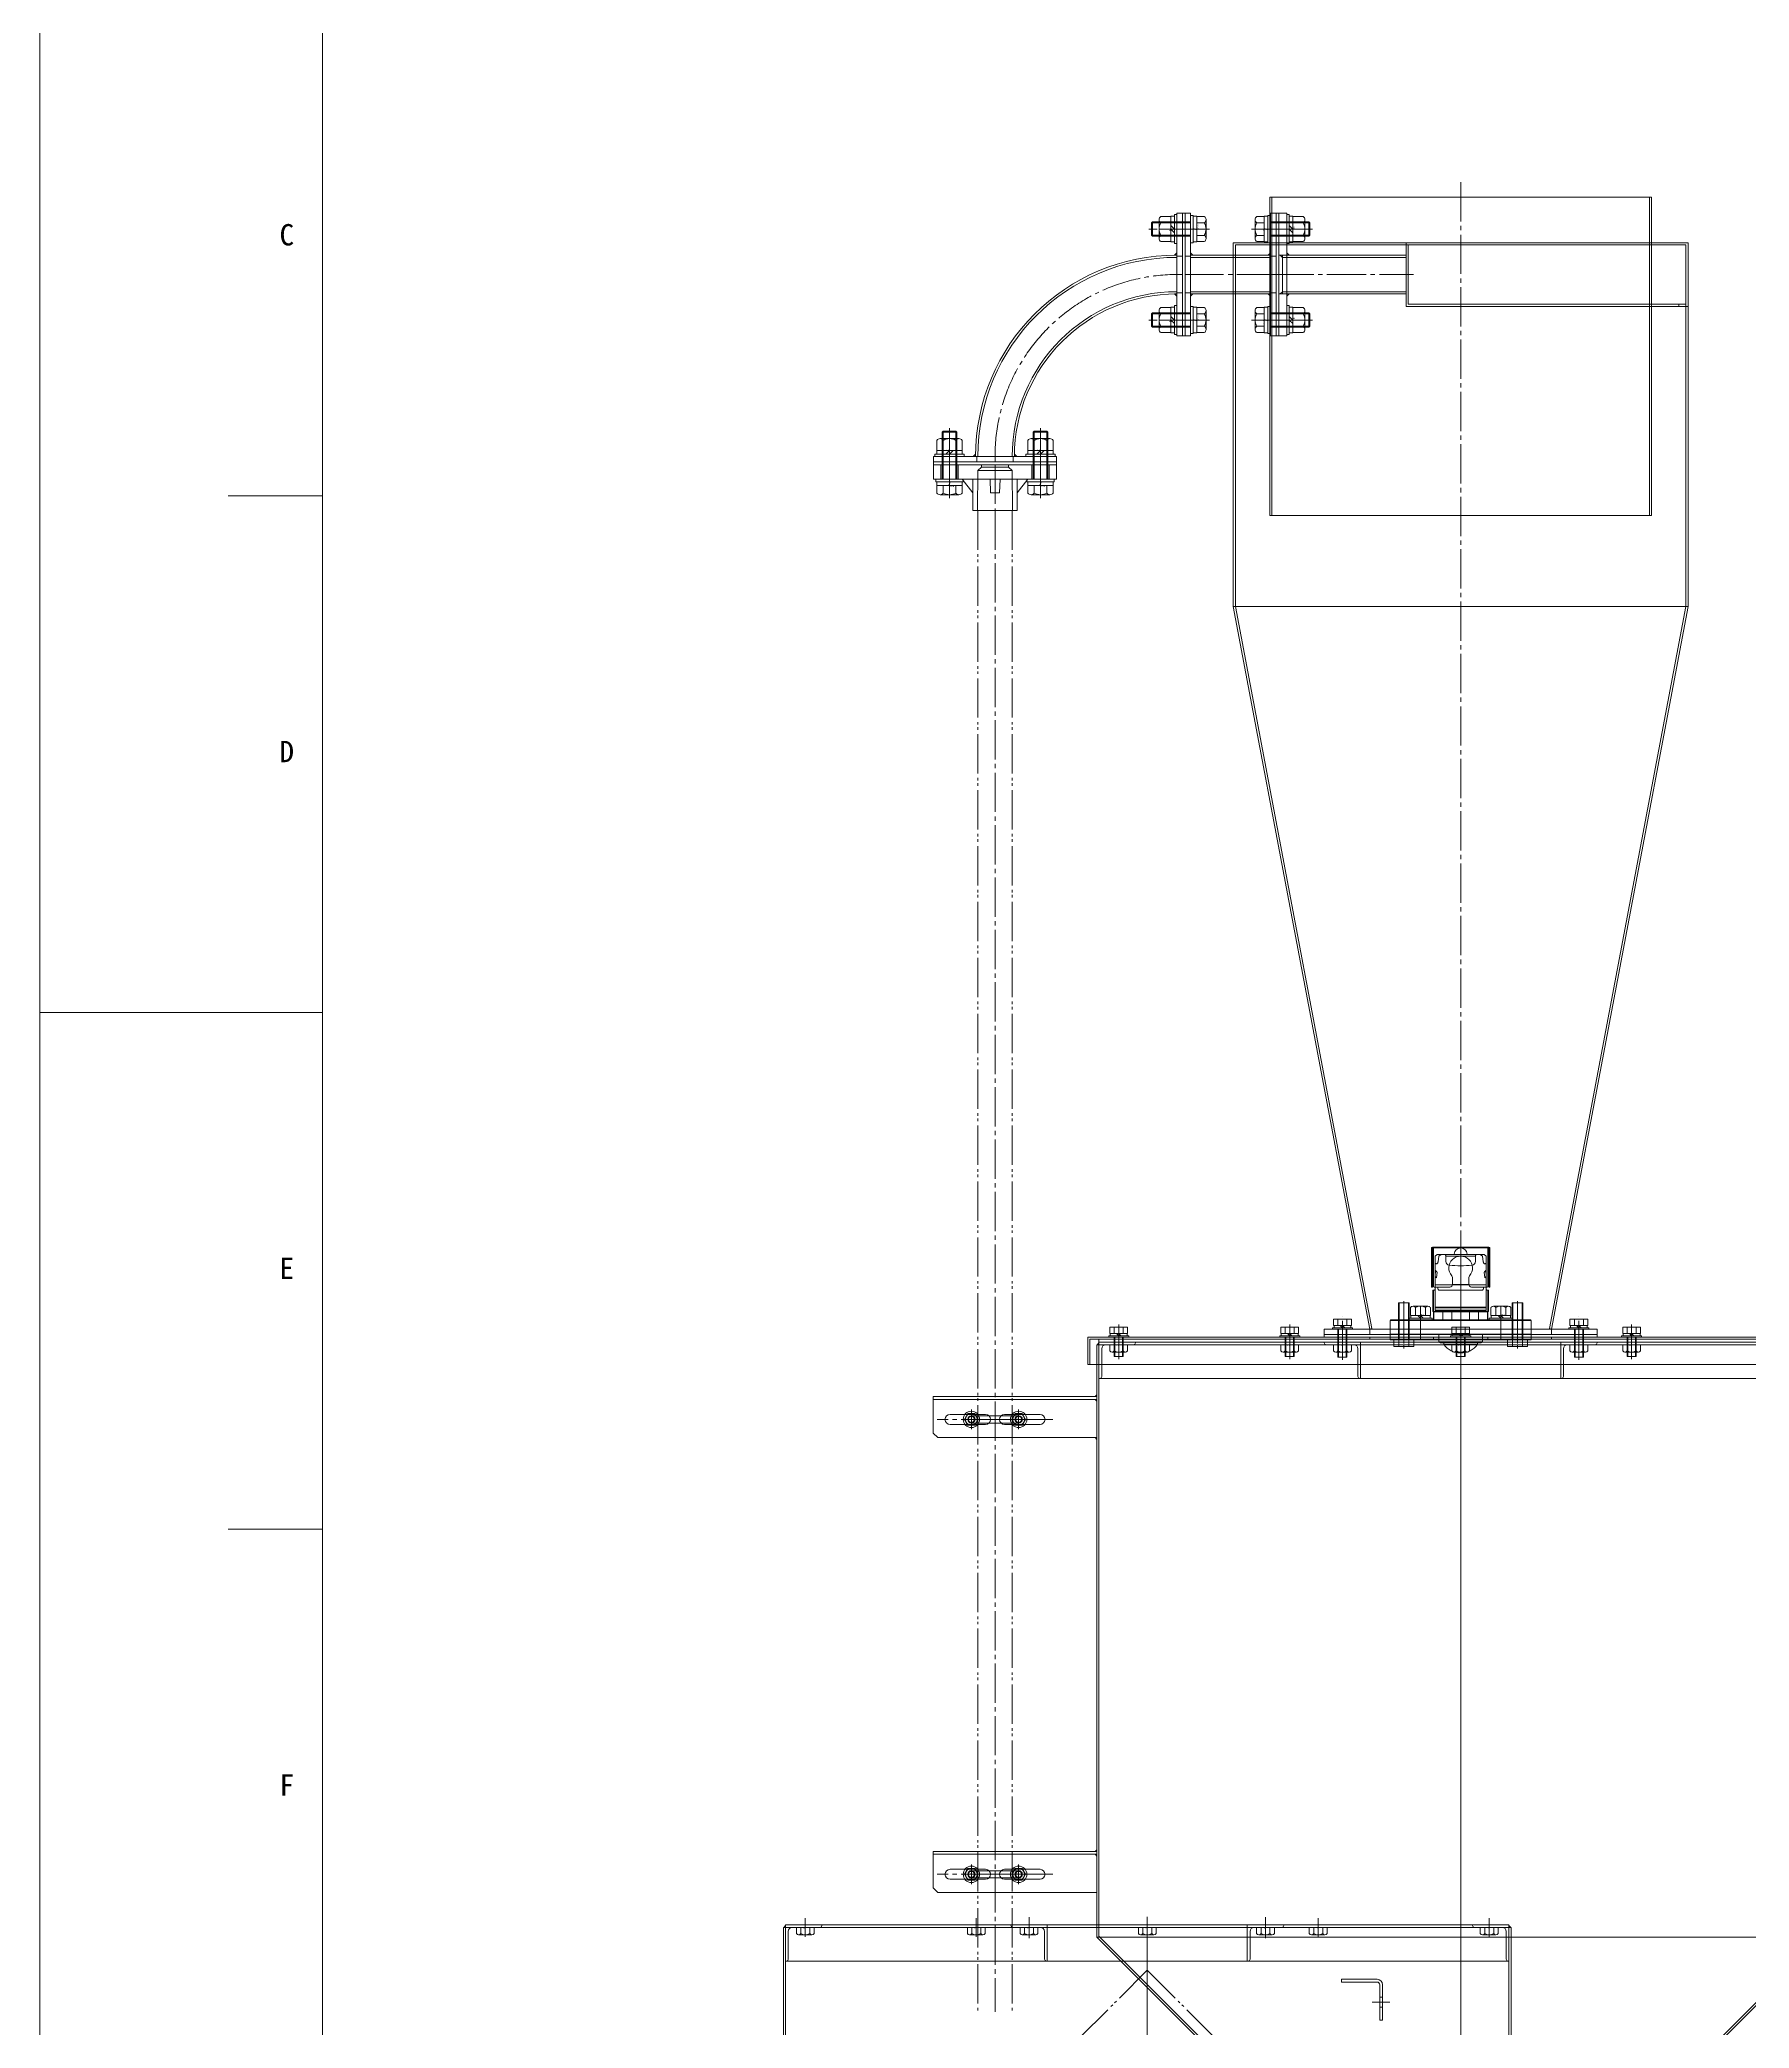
# Model space of a CAD drawing. Units: millimetres at full size. Extents: x -24503 to 24503, y -7436 to 7436.
# Drawn here: x -14198 to -12319, y 1651 to 3836 of the extents above; entities that cross this region are included whole.
import ezdxf
from ezdxf.enums import TextEntityAlignment as Align

# ---------------------------------------------------------------- set-up
doc = ezdxf.new("R2010")
doc.units = ezdxf.units.MM
doc.header["$LTSCALE"] = 4.8
doc.linetypes.add('CHAIN2', pattern=[12, 9, -1, 1, -1])
doc.linetypes.add('DOUBLE_CHAIN2', pattern=[12.8, 9, -1, 0.6, -0.6, 0.6, -1])
for name, color, linetype, lineweight in [('0-0_90_FRAME', 2, 'Continuous', 9), ('0-1_91_BLANK', 6, 'Continuous', 9), ('0-2_08_DIM', 3, 'Continuous', 9), ('0-3_06_PHANTOM', 7, 'DOUBLE_CHAIN2', 9), ('0-4_0', 2, 'Continuous', 9), ('0-5_01_NORMAL', 134, 'Continuous', 9), ('0-6_05_CENTER', 2, 'CHAIN2', 9), ('0-7_04_HIDDEN', 7, 'Continuous', 9), ('0-8_10_DRAFT', 1, 'Continuous', 9)]:
    doc.layers.add(name, color=color, linetype=linetype, lineweight=lineweight)
doc.styles.add('ＭＳ ゴシック', font='')
doc.styles.get('ＭＳ ゴシック').set_extended_font_data('MS Gothic')

# ---------------------------------------------------------------- blocks, each defined once
blk = doc.blocks.new('A$C501F2277_1_1')
at = {"layer": '0-4_0', "color": 134}
for p, q in [((250, 1200), (-250, 1200)), ((-250, 800), (-100, 6)), ((250, 800), (100, 6))]:
    blk.add_line(p, q, dxfattribs=at)
for points in [[(-210, 1200), (-210, 1250), (210, 1250), (210, 1200)], [(-250, 1200), (-250, 800), (250, 800), (250, 1200)]]:
    blk.add_lwpolyline(points, dxfattribs=at)
at = {"layer": '0-4_0', "color": 3}
for points in [[(-196, 1186.35), (-198.5, 1186.35), (-196, 1183.85)], [(-191, 1186.35), (-188.5, 1186.35), (-191, 1188.85)], [(-196, 1143.65), (-198.5, 1143.65), (-196, 1146.15)], [(-191, 1143.65), (-188.5, 1143.65), (-191, 1141.15)]]:
    blk.add_lwpolyline(points, close=True, dxfattribs=at)
at = {"layer": '0-4_0', "color": 134}
blk.add_lwpolyline([(150, 0), (-150, 0), (-150, 6), (150, 6)], close=True, dxfattribs=at)
at = {"layer": '0-6_05_CENTER'}
for p, q in [((0, 1266.384), (0, -10.394)), ((-181.051, 1215), (-209.581, 1215)), ((-204.625, 1165), (-51.91, 1165)), ((-181.051, 1115), (-209.581, 1115)), ((-130, -7.779), (-130, 13.567)), ((130, -7.779), (130, 13.567))]:
    blk.add_line(p, q, dxfattribs=at)
at = {"layer": '0-7_04_HIDDEN'}
for p, q in [((-207.7, 1250), (-207.7, 900)), ((207.7, 1250), (207.7, 900)), ((247.7, 1197.7), (-247.7, 1197.7)), ((-247.7, 800.215), (-247.7, 1197.7)), ((-191, 1186.35), (-200, 1186.35)), ((-196, 1186.35), (-196, 1143.65)), ((-196, 1183.85), (-60, 1183.85)), ((-191, 1186.35), (-60, 1186.35)), ((-60, 1200), (-60, 1130)), ((-57.7, 1197.7), (-57.7, 1132.3)), ((210, 1200), (210, 900)), ((247.7, 800.215), (247.7, 1197.7)), ((-191, 1143.65), (-200, 1143.65)), ((-196, 1146.15), (-60, 1146.15)), ((-191, 1143.65), (-60, 1143.65)), ((250, 1130), (-60, 1130)), ((247.7, 1132.3), (-57.7, 1132.3)), ((240, 1130), (240, 1132.3)), ((-247.7, 800.215), (-97.74, 6.427)), ((247.7, 800.215), (97.74, 6.427)), ((-100, 6), (-97.74, 6.427)), ((-100, 0), (-100, 6)), ((100, 6), (97.74, 6.427)), ((100, 0), (100, 6))]:
    blk.add_line(p, q, dxfattribs=at)
blk.add_lwpolyline([(-191, 1232.5), (-200, 1232.5), (-200, 1097.5), (-191, 1097.5)], close=True, dxfattribs=at)
blk.add_lwpolyline([(210, 900), (-210, 900), (-210, 1200)], dxfattribs=at)
blk = doc.blocks.new('A$C1A3C2C0C_1_1_2_1')
at = {"layer": '0-4_0', "color": 134}
for p, q in [((-11, 1.5), (11, 1.5)), ((-11, 1.5), (-11, 0)), ((-11, 0), (11, 0)), ((-9.815, 11), (9.815, 11)), ((-9.815, 4), (-9.815, 11)), ((9.815, 4), (-9.815, 4)), ((-9.25, 4), (-9.25, 1.5)), ((-5, -31), (-5, 0)), ((-4.908, 4), (-4.908, 11)), ((-4.188, -31), (-4.188, 0)), ((0, 1.5), (-2.5, 4)), ((0, 4), (2.5, 1.5)), ((4.188, -31), (4.188, 0)), ((4.907, 4), (4.907, 11)), ((5, -31), (5, 0)), ((9.25, 1.5), (9.25, 4)), ((9.815, 4), (9.815, 11)), ((11, 0), (11, 1.5)), ((-5, -31), (5, -31))]:
    blk.add_line(p, q, dxfattribs=at)
at = {"layer": '0-4_0', "color": 134, "linetype": 'CHAIN2'}
blk.add_line((0, -34), (0, 14), dxfattribs=at)
at = {"layer": '0-8_10_DRAFT', "style": 'ＭＳ ゴシック', "width": 1.8}
blk.add_text('BT-M10x35L,SW,PW', height=0.2199, dxfattribs=at).set_placement((5.1, 10.658), align=Align.BOTTOM_LEFT)
blk = doc.blocks.new('A$C5FAF1F26_1_1')
at = {"layer": '0-4_0', "color": 3}
blk.add_lwpolyline([(-150, 3), (150, 3), (150, 0), (-150, 0)], close=True, dxfattribs=at)
at = {"layer": '0-4_0'}
for name, p in [('A$C501F2277_1_1', (0, 3)), ('A$C1A3C2C0C_1_1_2_1', (-130, 9)), ('A$C1A3C2C0C_1_1_2_1', (130, 9))]:
    blk.add_blockref(name, p, dxfattribs=at)
blk = doc.blocks.new('A$C68031159_1_1')
at = {"layer": '0-4_0'}
for p, q in [((-32, 69.899), (-32, 26.899)), ((-31, 70.899), (31, 70.899)), ((-30, 69.899), (-31, 69.899)), ((-31, 26.899), (-31, 69.899)), ((-30, 70.899), (-30, 27.899)), ((30, 27.899), (30, 70.899)), ((30, 69.899), (31, 69.899)), ((31, 26.899), (31, 69.899)), ((32, 69.899), (32, 26.899)), ((-31, 26.899), (-32, 26.899)), ((-30.75, 23.7), (-30.75, 0)), ((-29.75, 23.7), (-30.75, 23.7)), ((-29.75, 23.7), (-28.655, 23.7)), ((-12, 26.899), (-29, 26.899)), ((-27.869, 25.7), (-27.869, 26.899)), ((-25.189, 26.899), (-25.189, 25.7)), ((23.988, 23.7), (-23.988, 23.7)), ((-9, 37.316), (-9, 29.899)), ((9, 29.9), (-9, 29.9)), ((9, 29.899), (9, 37.316)), ((29, 26.899), (12, 26.899)), ((25.189, 26.899), (25.189, 25.7)), ((27.869, 25.7), (27.869, 26.899)), ((28.655, 23.7), (29.75, 23.7)), ((29.75, 23.7), (30.75, 23.7)), ((30.75, 0), (30.75, 23.7)), ((31.25, 26.899), (31, 26.899)), ((32, 26.899), (31.25, 26.899)), ((-30.75, 0), (30.75, 0))]:
    blk.add_line(p, q, dxfattribs=at)
for centre, radius, start, end in [((-31, 69.899), 1, 90, 180), ((31, 69.899), 1, 0, 90), ((0, 47.899), 13, 318.59038, 221.40962), ((-29, 27.899), 1, 180, 270), ((-28.775, 24.291), 0.603, 281.50167, 338.44243), ((-31.203, 25.555), 3.337, 333.56013, 2.49311), ((-22.56, 25.595), 2.631, 177.72115, 213.72966), ((-23.945, 24.657), 0.959, 213.06511, 267.39724), ((-12, 29.899), 3, 270, 0), ((-12, 37.316), 3, 0, 41.40962), ((12, 37.316), 3, 138.59038, 180), ((12, 29.899), 3, 180, 270), ((23.945, 24.657), 0.959, 272.60276, 326.93489), ((22.56, 25.595), 2.631, 326.27034, 2.27885), ((31.203, 25.555), 3.337, 177.50689, 206.43987), ((28.775, 24.291), 0.603, 201.55757, 258.49833), ((29, 27.899), 1, 270, 0)]:
    blk.add_arc(centre, radius, start, end, dxfattribs=at)
at = {"layer": '0-7_04_HIDDEN', "color": 2}
for p, q in [((-30, 69.899), (30, 69.899)), ((-29.75, 0), (-29.75, 23.7)), ((29.75, 0), (29.75, 23.7))]:
    blk.add_line(p, q, dxfattribs=at)
blk = doc.blocks.new('A$C6802FC92_1_1')
at = {"layer": '0-4_0'}
for p, q in [((-7.584, 88), (-26, 88)), ((-21.537, 87.941), (-24.058, 86.076)), ((-16.515, 86.935), (-16.515, 87.8)), ((-16.3, 88), (-16.3, 80.28)), ((7.584, 88), (-7.584, 88)), ((7.584, 88), (26, 88)), ((16.3, 88), (16.3, 80.28)), ((16.515, 86.935), (16.515, 87.8)), ((21.537, 87.941), (24.058, 86.076)), ((28, 86), (26, 88)), ((-28, 78), (-27.209, 78)), ((-28, 77.55), (-28, 54.75)), ((-27.833, 69.892), (-27.94, 64.251)), ((-25.976, 68.224), (-26.456, 62.827)), ((-24.134, 85.945), (-24.919, 80.027)), ((-16.515, 87), (-16.3, 87)), ((16.3, 86), (-16.3, 86)), ((16.515, 87), (16.3, 87)), ((24.134, 85.945), (24.919, 80.027)), ((25.976, 68.224), (26.456, 62.827)), ((28, 78), (27.209, 78)), ((27.833, 69.892), (27.94, 64.251)), ((28, 78), (28, 86)), ((28, 54.75), (28, 77.55)), ((-27.958, 54.552), (-28, 49.75)), ((-28, 49.75), (-28, 30)), ((28, 49.75), (27.958, 54.552)), ((28, 30), (28, 49.75)), ((-30, 24), (-30, 17)), ((-29.458, 17), (-29.458, 24)), ((-27.8, 29.597), (-28, 29.397)), ((-28, 26.7), (-28, 29.397)), ((28, 29.397), (-28, 29.397)), ((-28, 26.7), (28, 26.7)), ((-27.8, 26.5), (-28, 26.7)), ((-27.8, 29.597), (-26.31, 29.597)), ((-26.7, 26.5), (-27.8, 26.5)), ((-26.7, 26.5), (26.7, 26.5)), ((-26.5, 26.3), (-26.5, 25.2)), ((-26.31, 29.597), (26.31, 29.597)), ((-26.11, 30), (-26.11, 29.797)), ((-19.646, 17), (-19.646, 24)), ((-9.812, 17), (-9.812, 24)), ((9.812, 17), (9.812, 24)), ((19.646, 17), (19.646, 24)), ((26.11, 30), (26.11, 29.797)), ((26.11, 30), (28, 30)), ((27.8, 29.597), (26.31, 29.597)), ((26.5, 26.3), (26.5, 25.2)), ((27.8, 26.5), (26.7, 26.5)), ((27.8, 29.597), (28, 29.397)), ((27.8, 26.5), (28, 26.7)), ((28, 26.7), (28, 29.397)), ((29.458, 17), (29.458, 24)), ((30, 17), (30, 24)), ((-77, 16), (-77.5, 15.5)), ((-77.5, 15.5), (77.5, 15.5)), ((-77.5, 0.5), (-77.5, 15.5)), ((-77.5, 0.5), (77.5, 0.5)), ((-77, 0), (-77.5, 0.5)), ((-77, 0), (77, 0)), ((77, 16), (77.5, 15.5)), ((77, 0), (77.5, 0.5)), ((77.5, 0.5), (77.5, 15.5))]:
    blk.add_line(p, q, dxfattribs=at)
for points in [[(-26, 88), (-28, 86), (-28, 78)], [(-27.8, 77.75), (-26.905, 77.75), (-26.087, 77.75)], [(27.8, 77.75), (26.905, 77.75), (26.087, 77.75)], [(-28, 54.75), (-27.758, 54.75), (27.758, 54.75), (28, 54.75)], [(29, 25), (26.7, 25), (-26.7, 25), (-29, 25)], [(-28, 30), (-26.11, 30), (26.11, 30)], [(-77, 16), (-29, 16), (29, 16), (77, 16)]]:
    blk.add_lwpolyline(points, dxfattribs=at)
for centre, radius, start, end in [((-21.417, 87.847), 0.152, 91.2448, 141.993), ((-16.715, 87.8), 0.2, 359.99891, 89.99891), ((-7.584, 88.5), 0.5, 270, 356.22782), ((0, 88), 7.1, 3.77218, 176.22782), ((7.584, 88.5), 0.5, 183.77218, 270), ((16.715, 87.8), 0.2, 90.00109, 180.00109), ((21.417, 87.847), 0.152, 38.007, 88.7552), ((-27.8, 77.55), 0.2, 90, 180), ((-26.334, 69.916), 1.499, 166.56453, 180.91649), ((-27.774, 70.26), 0.0183, 40.77155, 167.66608), ((-23.824, 73.105), 4.85, 215.74109, 241.68483), ((-27.214, 77.713), 0.287, 47.10726, 88.86331), ((-27.485, 77.49), 0.636, 24.12154, 42.92017), ((-26.3, 68.611), 0.284, 17.65065, 51.93408), ((-26.203, 78.388), 0.649, 280.24196, 323.20001), ((-27.03, 68.347), 1.061, 353.3768, 19.3226), ((-27.84, 79.772), 2.791, 320.57751, 337.75993), ((-30.158, 80.676), 5.279, 338.21067, 352.94618), ((-23.936, 85.917), 0.2, 127.50014, 171.92897), ((-16.315, 86.935), 0.2, 180, 274.31052), ((-12.191, 80.316), 4.109, 180.5155, 264.20458), ((-0.012, 200.352), 124.763, 264.20625, 275.80452), ((12.191, 80.316), 4.109, 275.79542, 359.4845), ((16.315, 86.935), 0.2, 265.68948, 360), ((23.936, 85.917), 0.2, 8.07103, 52.49986), ((30.158, 80.676), 5.279, 187.05382, 201.78933), ((27.84, 79.772), 2.791, 202.24007, 219.42249), ((26.203, 78.388), 0.649, 216.79999, 259.75804), ((27.029, 68.347), 1.061, 160.6774, 186.6232), ((26.3, 68.611), 0.284, 128.06592, 162.34935), ((23.824, 73.105), 4.85, 298.31517, 324.25891), ((27.485, 77.49), 0.636, 137.07983, 155.87846), ((27.214, 77.713), 0.287, 91.13669, 132.89274), ((27.774, 70.26), 0.0183, 12.33392, 139.22845), ((26.334, 69.916), 1.499, 359.08351, 13.43547), ((27.8, 77.55), 0.2, 0, 90), ((-27.758, 54.55), 0.2, 90, 179.5), ((-24.409, 64.125), 3.533, 177.95282, 187.54875), ((-25.459, 64.922), 2.758, 207.2177, 244.3346), ((-26.624, 62.487), 0.0581, 239.79556, 312.19737), ((-26.794, 62.661), 0.301, 313.85809, 346.18254), ((-27.504, 62.9), 1.05, 342.75547, 356.03157), ((27.504, 62.9), 1.05, 183.96843, 197.24453), ((26.794, 62.661), 0.301, 193.81746, 226.14191), ((26.624, 62.487), 0.0581, 227.80263, 300.20444), ((25.459, 64.922), 2.758, 295.6654, 332.7823), ((27.758, 54.55), 0.2, 0.5, 90), ((24.409, 64.125), 3.533, 352.45125, 2.04718), ((-29, 24), 1, 90, 180), ((-28.482, 24.024), 0.977, 91.4898, 181.39733), ((-26.7, 26.3), 0.2, 0, 90), ((-26.7, 25.2), 0.2, 270, 0), ((-26.31, 29.797), 0.2, 270, 0), ((-18.729, 24.089), 0.921, 98.46972, 185.53549), ((-6.086, 24.085), 3.727, 168.62647, 181.31156), ((-9.454, 24.782), 0.289, 130.80311, 172.28959), ((9.454, 24.782), 0.289, 7.71041, 49.19689), ((6.086, 24.085), 3.727, 358.68844, 11.37353), ((18.729, 24.089), 0.921, 354.46451, 81.53028), ((26.31, 29.797), 0.2, 180, 270), ((26.7, 26.3), 0.2, 90, 180), ((26.7, 25.2), 0.2, 180, 270), ((28.482, 24.024), 0.977, 358.60267, 88.5102), ((29, 24), 1, 0, 90), ((-29, 17), 1, 180, 270), ((-28.482, 16.976), 0.977, 178.60267, 268.5102), ((-18.729, 16.911), 0.921, 174.46451, 261.53028), ((-6.086, 16.915), 3.727, 178.68844, 191.37353), ((-9.454, 16.218), 0.289, 187.71041, 229.19689), ((9.454, 16.218), 0.289, 310.80311, 352.28959), ((6.086, 16.915), 3.727, 348.62647, 1.31156), ((18.729, 16.911), 0.921, 278.46972, 5.53549), ((28.482, 16.976), 0.977, 271.4898, 1.39733), ((29, 17), 1, 270, 0)]:
    blk.add_arc(centre, radius, start, end, dxfattribs=at)
at = {"layer": '0-6_05_CENTER'}
for p, q in [((0, -27.927), (0, 101.319)), ((-44.195, -4.753), (-44.195, 20.673)), ((44.195, -4.753), (44.195, 20.673))]:
    blk.add_line(p, q, dxfattribs=at)
at = {"layer": '0-7_04_HIDDEN', "color": 2}
for p, q in [((-23.902, 0), (-23.902, -8)), ((23.901, 0), (23.901, -8)), ((-18.55, -9), (-22.169, -9)), ((-18.55, -9), (-18.55, -11)), ((18.55, -9), (-18.55, -9)), ((18.55, -11), (-18.55, -11)), ((18.55, -11), (18.55, -9)), ((22.169, -9), (18.55, -9)), ((22.169, -9), (23.901, -8))]:
    blk.add_line(p, q, dxfattribs=at)
blk.add_lwpolyline([(-22.169, -9), (-23.902, -8), (23.901, -8)], dxfattribs=at)
blk.add_arc((0, 2.61), 23.007, 216.26695, 323.73305, dxfattribs=at)
blk = doc.blocks.new('M12Nza_1_1_1_1')
at = {"layer": '0-4_0', "color": 134}
for p, q in [((-10.95, 5), (-10.95, 13.533)), ((10.95, 5), (-10.95, 5)), ((-10.75, 2), (-10.75, 5)), ((-8.213, 15), (8.212, 15)), ((-5.475, 5), (-5.475, 13.533)), ((0, 2), (-3, 5)), ((0, 5), (3, 2)), ((5.475, 5), (5.475, 13.533)), ((10.75, 5), (10.75, 2)), ((10.95, 13.533), (10.95, 5))]:
    blk.add_line(p, q, dxfattribs=at)
at = {"layer": '0-4_0', "color": 134, "linetype": 'CHAIN2'}
blk.add_line((0, 0), (0, 15), dxfattribs=at)
at = {"layer": '0-4_0', "color": 134}
blk.add_lwpolyline([(-13, 2), (13, 2), (13, 0), (-13, 0)], close=True, dxfattribs=at)
for centre, radius, start, end in [((-8.213, 11.712), 3.288, 33.626, 146.374), ((0, 4.05), 10.95, 60, 120), ((8.212, 11.712), 3.288, 33.626, 146.374)]:
    blk.add_arc(centre, radius, start, end, dxfattribs=at)
at = {"layer": '0-8_10_DRAFT', "style": 'ＭＳ ゴシック', "width": 1.8}
blk.add_text('M12', height=1.1, dxfattribs=at).set_placement((0.31, 5.093), align=Align.BOTTOM_LEFT)
blk = doc.blocks.new('A$C680311B8_1_1')
at = {"layer": '0-5_01_NORMAL', "color": 3}
blk.add_lwpolyline([(-77.5, 0), (77.5, 0), (77.5, -3), (-77.5, -3)], close=True, dxfattribs=at)
at = {"layer": '0-5_01_NORMAL'}
for name, p in [('A$C6802FC92_1_1', (0, 0)), ('A$C68031159_1_1', (0, 25.198)), ('M12Nza_1_1_1_1', (-44.195, 16)), ('M12Nza_1_1_1_1', (44.195, 16))]:
    blk.add_blockref(name, p, dxfattribs=at)
blk = doc.blocks.new('A$C32E92F6D_1_1')
at = {"layer": '0-7_04_HIDDEN'}
for p, q in [((-10.97, 8), (10.97, 8)), ((-10.97, 0), (-10.97, 8)), ((-10.97, 0), (10.97, 0)), ((-6, -40), (-6, 0)), ((-5.485, 0), (-5.485, 8)), ((-5.053, -40), (-5.053, 0)), ((5.053, -40), (5.053, 0)), ((5.485, 0), (5.485, 8)), ((6, -40), (6, 0)), ((10.97, 0), (10.97, 8)), ((-6, -40), (6, -40))]:
    blk.add_line(p, q, dxfattribs=at)
at = {"layer": '0-7_04_HIDDEN', "linetype": 'CHAIN2'}
blk.add_line((0, -42.067), (0, 10.081), dxfattribs=at)
at = {"layer": '0-8_10_DRAFT', "style": 'ＭＳ ゴシック', "width": 1.85}
blk.add_text('BT-M12x40L', height=0.2199, dxfattribs=at).set_placement((6.26, 7.658), align=Align.BOTTOM_LEFT)
blk = doc.blocks.new('A$C6803273A_1_1')
at = {"layer": '0-4_0', "color": 134}
blk.add_lwpolyline([(-410, 2.3), (410, 2.3), (410, -27.7), (-410, -27.7)], close=True, dxfattribs=at)
at = {"layer": '0-6_05_CENTER'}
for p, q in [((-376, 6.862), (-376, -4.542)), ((-188, 6.862), (-188, -4.542)), ((-130, 6.862), (-130, -4.542)), ((-62.5, 6.862), (-62.5, -4.542)), ((0, 6.862), (0, -4.542)), ((62.5, 6.862), (62.5, -4.542)), ((130, 6.862), (130, -4.542)), ((188, 6.862), (188, -4.542)), ((376, 6.862), (376, -4.542))]:
    blk.add_line(p, q, dxfattribs=at)
at = {"layer": '0-7_04_HIDDEN'}
for p, q in [((-407.7, -27.7), (-407.7, 0)), ((-100, 0), (-100, 2.3)), ((-30, 0), (-30, 2.3)), ((30, 0), (30, 2.3)), ((100, 0), (100, 2.3))]:
    blk.add_line(p, q, dxfattribs=at)
blk.add_lwpolyline([(-407.7, 0), (407.7, 0), (407.7, -27.7)], dxfattribs=at)
at = {"layer": '0-8_10_DRAFT'}
blk.add_line((0, 0), (0, 2.3), dxfattribs=at)
at = {"layer": '0-7_04_HIDDEN', "rotation": 180}
for p in [(-62.5, 0), (62.5, 0)]:
    blk.add_blockref('A$C32E92F6D_1_1', p, dxfattribs=at)
blk = doc.blocks.new('A$C7AFA21F4_1_1_1_1')
at = {"layer": '0-7_04_HIDDEN'}
for p, q in [((-11, 1.5), (11, 1.5)), ((-11, 1.5), (-11, 0)), ((-11, 0), (11, 0)), ((-9.815, 11), (9.815, 11)), ((-9.815, 4), (-9.815, 11)), ((9.815, 4), (-9.815, 4)), ((-9.25, 4), (-9.25, 1.5)), ((-5, -21), (-5, 0)), ((-4.907, 4), (-4.907, 11)), ((-4.188, -21), (-4.188, 0)), ((0, 1.5), (-2.5, 4)), ((0, 4), (2.5, 1.5)), ((4.188, -21), (4.188, 0)), ((4.907, 4), (4.907, 11)), ((5, -21), (5, 0)), ((9.25, 1.5), (9.25, 4)), ((9.815, 4), (9.815, 11)), ((11, 0), (11, 1.5)), ((-5, -21), (5, -21))]:
    blk.add_line(p, q, dxfattribs=at)
at = {"layer": '0-7_04_HIDDEN', "linetype": 'CHAIN2'}
blk.add_line((0, -24), (0, 14), dxfattribs=at)
at = {"layer": '0-8_10_DRAFT', "style": 'ＭＳ ゴシック', "width": 1.8}
blk.add_text('BT-M10x25L,SW,PW', height=0.2199, dxfattribs=at).set_placement((5.105, 10.658), align=Align.BOTTOM_LEFT)
blk = doc.blocks.new('A$C6803278F_1_1')
at = {"layer": '0-7_04_HIDDEN', "color": 3}
blk.add_lwpolyline([(-397.7, 0), (397.7, 0), (397.7, 3), (-397.7, 3)], close=True, dxfattribs=at)
at = {"layer": '0-4_0'}
for name, p in [('A$C6803273A_1_1', (0, 3)), ('A$C7AFA21F4_1_1_1_1', (-376, 5.3)), ('A$C7AFA21F4_1_1_1_1', (-188, 5.3)), ('A$C7AFA21F4_1_1_1_1', (0, 5.3)), ('A$C7AFA21F4_1_1_1_1', (188, 5.3)), ('A$C7AFA21F4_1_1_1_1', (376, 5.3))]:
    blk.add_blockref(name, p, dxfattribs=at)
blk = doc.blocks.new('M10Nza_1_1_2_1')
at = {"layer": '0-4_0', "color": 134}
for p, q in [((-9.8, 4), (-9.8, 10.687)), ((-9.8, 4), (9.8, 4)), ((-9.2, 1.5), (-9.2, 4)), ((-7.35, 12), (7.35, 12)), ((-4.9, 4), (-4.9, 10.687)), ((0, 1.5), (-2.5, 4)), ((0, 4), (2.5, 1.5)), ((4.9, 10.687), (4.9, 4)), ((9.2, 4), (9.2, 1.5)), ((9.8, 10.687), (9.8, 4))]:
    blk.add_line(p, q, dxfattribs=at)
at = {"layer": '0-4_0', "color": 134, "linetype": 'CHAIN2'}
blk.add_line((0, 12), (0, 0), dxfattribs=at)
at = {"layer": '0-4_0', "color": 134}
blk.add_lwpolyline([(-11, 1.5), (11, 1.5), (11, 0), (-11, 0)], close=True, dxfattribs=at)
for centre, radius, start, end in [((-7.35, 9.058), 2.942, 33.626, 146.374), ((0, 2.2), 9.8, 60, 120), ((7.35, 9.058), 2.942, 33.626, 146.374)]:
    blk.add_arc(centre, radius, start, end, dxfattribs=at)
at = {"layer": '0-8_10_DRAFT', "style": 'ＭＳ ゴシック', "width": 1.8}
blk.add_text('M10', height=0.9164, dxfattribs=at).set_placement((0.256, 4.117), align=Align.BOTTOM_LEFT)
blk = doc.blocks.new('A$C45B13965_1_1')
at = {"layer": '0-4_0', "color": 3}
blk.add_lwpolyline([(-250, -3), (250, -3), (250, 0), (-250, 0)], close=True, dxfattribs=at)
at = {"layer": '0-6_05_CENTER'}
for p, q in [((-230, 5.197), (-230, -8.403)), ((230, 5.197), (230, -8.403))]:
    blk.add_line(p, q, dxfattribs=at)
at = {"layer": '0-7_04_HIDDEN', "color": 3}
for p, q in [((-200, 0), (-200, -3)), ((200, 0), (200, -3))]:
    blk.add_line(p, q, dxfattribs=at)
at = {"layer": '0-8_10_DRAFT'}
blk.add_line((0, 0), (0, -3), dxfattribs=at)
blk = doc.blocks.new('M10Nu_1_1')
at = {"layer": '0-7_04_HIDDEN'}
for p, q in [((-9.8, 0), (-9.8, 6.687)), ((-9.8, 0), (9.8, 0)), ((-7.35, 8), (7.35, 8)), ((-4.9, 0), (-4.9, 6.687)), ((4.9, 6.687), (4.9, 0)), ((9.8, 6.687), (9.8, 0))]:
    blk.add_line(p, q, dxfattribs=at)
at = {"layer": '0-7_04_HIDDEN', "linetype": 'CHAIN2'}
blk.add_line((0, 8), (0, 0), dxfattribs=at)
at = {"layer": '0-7_04_HIDDEN'}
for centre, radius, start, end in [((-7.35, 5.058), 2.942, 33.626, 146.374), ((0, -1.8), 9.8, 60, 120), ((7.35, 5.058), 2.942, 33.626, 146.374)]:
    blk.add_arc(centre, radius, start, end, dxfattribs=at)
at = {"layer": '0-8_10_DRAFT', "style": 'ＭＳ ゴシック', "width": 0.6}
blk.add_text('Ｍ１０', height=0.9164, dxfattribs=at).set_placement((0.256, 0.117), align=Align.BOTTOM_LEFT)
blk = doc.blocks.new('A$C6D2F3CDD_1_1')
at = {"layer": '0-7_04_HIDDEN'}
for p, q in [((0, 0), (0, -40)), ((0, 0), (40, 0)), ((40, -1), (40, 0)), ((3, -38), (3, -7.5)), ((7.5, -3), (38, -3)), ((1, -40), (0, -40))]:
    blk.add_line(p, q, dxfattribs=at)
for centre, radius, start, end in [((7.5, -7.5), 4.5, 90, 180), ((38, -1), 2, 270, 0), ((1, -38), 2, 270, 0)]:
    blk.add_arc(centre, radius, start, end, dxfattribs=at)
blk = doc.blocks.new('A$C68035A4A_1_1')
at = {"layer": '0-4_0', "color": 134}
for p, q in [((-400, 857), (-400, 206)), ((400, 857), (-400, 857)), ((397.7, 860), (-397.7, 860)), ((-580, 797), (-400, 797)), ((-561.5, 780.5), (-522.5, 780.5)), ((-522.5, 769.5), (-561.5, 769.5)), ((-501.5, 780.5), (-462.5, 780.5)), ((-462.5, 769.5), (-501.5, 769.5)), ((-575, 755), (-580, 760)), ((-400, 755), (-575, 755)), ((-580, 300), (-400, 300)), ((-580, 260), (-580, 300)), ((-580, 297), (-400, 297)), ((-561.5, 280.5), (-522.5, 280.5)), ((-522.5, 269.5), (-561.5, 269.5)), ((-501.5, 280.5), (-462.5, 280.5)), ((-462.5, 269.5), (-501.5, 269.5)), ((-575, 255), (-580, 260)), ((-400, 255), (-575, 255)), ((-400, 206), (-200, 6)), ((400, 206), (200, 6))]:
    blk.add_line(p, q, dxfattribs=at)
for points in [[(-400, 206), (400, 206), (400, 857)], [(-580, 760), (-580, 800), (-400, 800)]]:
    blk.add_lwpolyline(points, dxfattribs=at)
at = {"layer": '0-4_0', "color": 3}
for points in [[(-397.7, 857), (-399.7, 857), (-397.7, 859)], [(397.7, 857), (399.7, 857), (397.7, 859)], [(-400, 800), (-402, 800), (-400, 802)], [(-400, 797), (-402, 797), (-400, 795)], [(-400, 755), (-402, 755), (-400, 753)], [(-400, 300), (-402, 300), (-400, 302)], [(-400, 297), (-402, 297), (-400, 295)]]:
    blk.add_lwpolyline(points, close=True, dxfattribs=at)
at = {"layer": '0-4_0', "color": 134}
blk.add_lwpolyline([(-250, 0), (250, 0), (250, 6), (-250, 6)], close=True, dxfattribs=at)
blk.add_lwpolyline([(-250, 0), (250, 0), (250, 6), (-250, 6)], close=True, dxfattribs=at)
for centre, start, end in [((-561.5, 775), 90, 270), ((-522.5, 775), 270, 90), ((-501.5, 775), 90, 270), ((-462.5, 775), 270, 90), ((-561.5, 275), 90, 270), ((-522.5, 275), 270, 90), ((-501.5, 275), 90, 270), ((-462.5, 275), 270, 90)]:
    blk.add_arc(centre, 5.5, start, end, dxfattribs=at)
at = {"layer": '0-6_05_CENTER'}
for p, q in [((-376, 846.733), (-376, 867.267)), ((-188, 846.733), (-188, 867.267)), ((-130, 846.733), (-130, 867.267)), ((130, 846.733), (130, 867.267)), ((188, 846.733), (188, 867.267)), ((376, 846.733), (376, 867.267)), ((-448.35, 775), (-575.65, 775)), ((-448.35, 275), (-575.65, 275)), ((-230, 13.468), (-230, -7.654)), ((-175, 13.468), (-175, -7.654)), ((175, 13.468), (175, -7.654)), ((230, 13.468), (230, -7.654))]:
    blk.add_line(p, q, dxfattribs=at)
blk.add_lwpolyline([(0, 869.047), (0, -10.607), (0, 869.047)], dxfattribs=at)
at = {"layer": '0-7_04_HIDDEN'}
for p, q in [((-397.7, 860), (-397.7, 206.953)), ((397.7, 860), (397.7, 206.953)), ((-396.7, 820), (396.7, 820)), ((-397.7, 206.953), (-198.374, 7.626)), ((397.7, 206.953), (198.374, 7.626)), ((-200, 6), (-198.374, 7.626)), ((200, 6), (198.374, 7.626))]:
    blk.add_line(p, q, dxfattribs=at)
for points in [[(-200, 6), (-200, 0), (-200, 6)], [(200, 6), (200, 0), (200, 6)]]:
    blk.add_lwpolyline(points, dxfattribs=at)
for p in [(-397.7, 860), (110, 860)]:
    blk.add_blockref('A$C6D2F3CDD_1_1', p, dxfattribs=at)
at = {"layer": '0-7_04_HIDDEN', "rotation": 180}
for p in [(-376, 857), (-188, 857), (-130, 857), (0, 857), (130, 857), (188, 857), (376, 857)]:
    blk.add_blockref('M10Nu_1_1', p, dxfattribs=at)
at = {"layer": '0-7_04_HIDDEN', "xscale": -1}
for p in [(-110, 860), (397.7, 860)]:
    blk.add_blockref('A$C6D2F3CDD_1_1', p, dxfattribs=at)
blk = doc.blocks.new('A$C68035B7A_1_1')
at = {"layer": '0-4_0'}
for name, p in [('A$C68035A4A_1_1', (0, 3)), ('A$C45B13965_1_1', (0, 3)), ('M10Nza_1_1_2_1', (-230, 9)), ('M10Nza_1_1_2_1', (-175, 9)), ('M10Nza_1_1_2_1', (0, 9)), ('M10Nza_1_1_2_1', (175, 9)), ('M10Nza_1_1_2_1', (230, 9))]:
    blk.add_blockref(name, p, dxfattribs=at)
at = {"layer": '0-4_0', "rotation": 180}
for p in [(-230, -6), (-175, -6), (0, -6), (175, -6), (230, -6)]:
    blk.add_blockref('A$C1A3C2C0C_1_1_2_1', p, dxfattribs=at)
blk = doc.blocks.new('A$C68034691_1_1')
at = {"layer": '0-4_0', "color": 134}
for points in [[(6, 67.5), (0, 67.5), (0, -67.5), (6, -67.5)], [(138.5, -200), (138.5, -206), (273.5, -206), (273.5, -200)]]:
    blk.add_lwpolyline(points, close=True, dxfattribs=at)
at = {"layer": '0-4_0', "color": 3}
for points in [[(6, 21.35), (8.5, 21.336), (6, 23.85)], [(6, -21.35), (8.5, -21.367), (6, -23.85)], [(184.65, -200), (184.633, -197.5), (182.15, -200)], [(227.35, -200), (227.336, -197.5), (229.85, -200)]]:
    blk.add_lwpolyline(points, close=True, dxfattribs=at)
at = {"layer": '0-4_0', "color": 134}
for radius in [221.35, 178.65]:
    blk.add_arc((6, -200), radius, 0, 90, dxfattribs=at)
at = {"layer": '0-6_05_CENTER'}
for p, q in [((15.949, 50), (-9.581, 50)), ((6, 0), (0, 0)), ((15.949, -50), (-9.581, -50)), ((156, -190.051), (156, -215.581)), ((256, -190.051), (256, -215.581)), ((206, -200), (206, -206))]:
    blk.add_line(p, q, dxfattribs=at)
blk.add_arc((6, -200), 200, 0, 90, dxfattribs=at)
at = {"layer": '0-7_04_HIDDEN'}
for p, q in [((6, 20), (0, 20)), ((6, -20), (0, -20)), ((186, -200), (186, -206)), ((226, -200), (226, -206))]:
    blk.add_line(p, q, dxfattribs=at)
for radius in [218.85, 181.15]:
    blk.add_arc((6, -200), radius, 0, 90, dxfattribs=at)
blk = doc.blocks.new('TSフランジ-JIS10K-32mma_1_1')
at = {"layer": '0-4_0'}
for p, q in [((24.25, 50.5), (24.25, 16)), ((-24.25, 31), (-36.25, 16)), ((-5.5, 16), (-5, 31)), ((5, 31), (-5, 31)), ((5.5, 16), (5, 31)), ((24.25, 31), (36.25, 16)), ((67.5, 16), (-67.5, 16)), ((67.5, 0), (67.5, 16))]:
    blk.add_line(p, q, dxfattribs=at)
for points in [[(-24.25, 16), (-24.25, 50.5), (24.25, 50.5)], [(-67.5, 16), (-67.5, 0), (67.5, 0)]]:
    blk.add_lwpolyline(points, dxfattribs=at)
at = {"layer": '0-6_05_CENTER'}
for p, q in [((0, 0), (0, 50.5)), ((-50, -4.98), (-50, 21.022)), ((50, -4.98), (50, 21.022))]:
    blk.add_line(p, q, dxfattribs=at)
at = {"layer": '0-7_04_HIDDEN', "color": 2}
for p, q in [((-59.5, 0), (-59.5, 16)), ((-40.5, 0), (-40.5, 16)), ((40.5, 0), (40.5, 16)), ((59.5, 0), (59.5, 16))]:
    blk.add_line(p, q, dxfattribs=at)
at = {"layer": '0-8_10_DRAFT'}
for p, q in [((-19.3, 50.5), (-18.782, 6.5)), ((18.782, 6.5), (19.3, 50.5)), ((-15, 2.718), (-18.782, 6.5)), ((-18.782, 6.5), (18.782, 6.5)), ((-15, 2.718), (-15, 0)), ((15, 2.718), (-15, 2.718)), ((18.782, 6.5), (15, 2.718)), ((15, 2.718), (15, 0))]:
    blk.add_line(p, q, dxfattribs=at)
blk = doc.blocks.new('M16Nza_1_1')
at = {"layer": '0-4_0', "color": 134}
for p, q in [((-13.85, 17.744), (-13.85, 6.6)), ((-10.387, 19.6), (10.387, 19.6)), ((-6.925, 6.6), (-6.925, 17.744)), ((-4, 6.6), (0, 2.6)), ((0, 6.6), (4, 2.6)), ((6.925, 17.744), (6.925, 6.6)), ((13.85, 6.6), (13.85, 17.744)), ((14, 6.6), (14, 2.6))]:
    blk.add_line(p, q, dxfattribs=at)
at = {"layer": '0-4_0', "color": 134, "linetype": 'CHAIN2'}
blk.add_line((0, 0), (0, 19.6), dxfattribs=at)
at = {"layer": '0-4_0', "color": 134}
blk.add_lwpolyline([(-16, 2.6), (16, 2.6), (16, 0), (-16, 0)], close=True, dxfattribs=at)
blk.add_lwpolyline([(-14, 2.6), (-14, 6.6), (14, 6.6)], dxfattribs=at)
for centre, radius, start, end in [((-10.387, 15.442), 4.158, 33.626, 146.374), ((0, 5.75), 13.85, 60, 120), ((10.387, 15.442), 4.158, 33.626, 146.374)]:
    blk.add_arc(centre, radius, start, end, dxfattribs=at)
at = {"layer": '0-8_10_DRAFT', "style": 'ＭＳ ゴシック', "width": 0.6}
blk.add_text('Ｍ１６', height=1.257, dxfattribs=at).set_placement((0.41, 6.782), align=Align.BOTTOM_LEFT)
blk = doc.blocks.new('A$C3F755A23_1_1')
at = {"layer": '0-4_0', "color": 134}
for p, q in [((-15, 0), (-15, 3)), ((-15, 3), (15, 3)), ((-15, 0), (15, 0)), ((-14, 3), (-14, 7)), ((-14, 7), (14, 7)), ((-13.85, 15.144), (-13.85, 7)), ((-10.387, 17), (10.387, 17)), ((-8, 0), (-8, -41.918)), ((-6.925, 7), (-6.925, 15.144)), ((-6.918, 0), (-6.918, -43)), ((0.728, 3), (-0.728, 7)), ((6.918, 0), (6.918, -43)), ((6.925, 15.144), (6.925, 7)), ((8, 0), (8, -41.918)), ((13.85, 7), (13.85, 15.144)), ((14, 7), (14, 3)), ((15, 3), (15, 0))]:
    blk.add_line(p, q, dxfattribs=at)
at = {"layer": '0-4_0', "color": 134, "linetype": 'CHAIN2'}
blk.add_line((0, 20.915), (0, -46), dxfattribs=at)
at = {"layer": '0-4_0', "color": 134}
for points in [[(8, -41.918), (-8, -41.918), (-6.918, -43)], [(8, -41.918), (6.918, -43), (-6.918, -43)]]:
    blk.add_lwpolyline(points, dxfattribs=at)
for centre, radius, start, end in [((-10.387, 12.842), 4.158, 33.626, 146.374), ((0, 3.15), 13.85, 60, 120), ((10.387, 12.842), 4.158, 33.626, 146.374)]:
    blk.add_arc(centre, radius, start, end, dxfattribs=at)
at = {"layer": '0-8_10_DRAFT', "style": 'ＭＳ ゴシック', "width": 1.5}
blk.add_text('M16x50', height=0.7331, dxfattribs=at).set_placement((0.41, 7.482), align=Align.BOTTOM_LEFT)
blk = doc.blocks.new('A$C68034718_1_1')
at = {"layer": '0-5_01_NORMAL'}
for p, q in [((94, 21.35), (6, 21.35)), ((94, -21.35), (6, -21.35))]:
    blk.add_line(p, q, dxfattribs=at)
for points in [[(6, 67.5), (0, 67.5), (0, -67.5), (6, -67.5)], [(94, 67.5), (100, 67.5), (100, -67.5), (94, -67.5)]]:
    blk.add_lwpolyline(points, close=True, dxfattribs=at)
at = {"layer": '0-5_01_NORMAL', "color": 3}
for points in [[(6, 21.35), (8.5, 21.35), (6, 23.85)], [(94, 21.35), (91.5, 21.35), (94, 23.85)], [(6, -21.35), (8.5, -21.35), (6, -23.85)], [(94, -21.35), (91.5, -21.35), (94, -23.85)]]:
    blk.add_lwpolyline(points, close=True, dxfattribs=at)
at = {"layer": '0-6_05_CENTER'}
for p, q in [((15.949, 50), (-9.581, 50)), ((84.051, 50), (109.581, 50)), ((0, 0), (100, 0)), ((94, 0), (100, 0)), ((15.949, -50), (-9.581, -50)), ((84.051, -50), (109.581, -50))]:
    blk.add_line(p, q, dxfattribs=at)
at = {"layer": '0-7_04_HIDDEN'}
for p, q in [((6, 20), (0, 20)), ((94, 18.85), (6, 18.85)), ((94, 20), (100, 20)), ((6, -20), (0, -20)), ((94, -18.85), (6, -18.85)), ((94, -20), (100, -20))]:
    blk.add_line(p, q, dxfattribs=at)
blk = doc.blocks.new('A$C72FC13DD_1_1')
at = {"layer": '0-4_0', "color": 134}
for p, q in [((-15, 0), (-15, 3)), ((-15, 3), (15, 3)), ((-15, 0), (15, 0)), ((-14, 3), (-14, 7)), ((-14, 7), (14, 7)), ((-13.85, 15.144), (-13.85, 7)), ((-10.387, 17), (10.387, 17)), ((-8, 0), (-8, -51.918)), ((-6.925, 7), (-6.925, 15.144)), ((-6.918, 0), (-6.918, -53)), ((0.728, 3), (-0.728, 7)), ((6.918, 0), (6.918, -53)), ((6.925, 15.144), (6.925, 7)), ((8, 0), (8, -51.918)), ((13.85, 7), (13.85, 15.144)), ((14, 7), (14, 3)), ((15, 3), (15, 0))]:
    blk.add_line(p, q, dxfattribs=at)
at = {"layer": '0-4_0', "color": 134, "linetype": 'CHAIN2'}
blk.add_line((0, 20.915), (0, -56), dxfattribs=at)
at = {"layer": '0-4_0', "color": 134}
for points in [[(8, -51.918), (-8, -51.918), (-6.918, -53)], [(8, -51.918), (6.918, -53), (-6.918, -53)]]:
    blk.add_lwpolyline(points, dxfattribs=at)
for centre, radius, start, end in [((-10.387, 12.842), 4.158, 33.626, 146.374), ((0, 3.15), 13.85, 60, 120), ((10.387, 12.842), 4.158, 33.626, 146.374)]:
    blk.add_arc(centre, radius, start, end, dxfattribs=at)
at = {"layer": '0-8_10_DRAFT', "style": 'ＭＳ ゴシック', "width": 1.5}
blk.add_text('M16x60', height=0.7331, dxfattribs=at).set_placement((0.41, 7.482), align=Align.BOTTOM_LEFT)
blk = doc.blocks.new('A$C68034EC3_1_1')
at = {"layer": '0-2_08_DIM'}
for points in [[(3, -67.5), (0, -67.5), (0, 67.5), (3, 67.5)], [(106, -67.5), (103, -67.5), (103, 67.5), (106, 67.5)], [(379.5, -206), (379.5, -209), (244.5, -209), (244.5, -206)]]:
    blk.add_lwpolyline(points, close=True, dxfattribs=at)
at = {"layer": '0-5_01_NORMAL'}
for name, p, rotation in [('M16Nza_1_1', (-9, 50), 90), ('M16Nza_1_1', (112, 50), 270), ('A$C3F755A23_1_1', (9, 50), 270), ('A$C3F755A23_1_1', (97, 50), 90), ('A$C3F755A23_1_1', (9, -50), 270), ('M16Nza_1_1', (-9, -50), 90), ('A$C3F755A23_1_1', (97, -50), 90), ('M16Nza_1_1', (112, -50), 270), ('A$C72FC13DD_1_1', (262, -225), 180), ('A$C72FC13DD_1_1', (362, -225), 180), ('TSフランジ-JIS10K-32mma_1_1', (312, -209), 180)]:
    blk.add_blockref(name, p, dxfattribs=dict(at, rotation=rotation))
for name, p in [('A$C68034718_1_1', (3, 0)), ('A$C68034691_1_1', (106, 0)), ('M16Nza_1_1', (262, -200)), ('M16Nza_1_1', (362, -200))]:
    blk.add_blockref(name, p, dxfattribs=at)
blk = doc.blocks.new('8b_1_1')
at = {"layer": '0-7_04_HIDDEN', "color": 2, "linetype": 'CHAIN2'}
for p, q in [((10.868, 0), (-10.868, 0)), ((0, -10.868), (0, 10.868))]:
    blk.add_line(p, q, dxfattribs=at)
at = {"layer": '0-7_04_HIDDEN', "color": 2}
for p, q in [((-3.75, 6.495), (-7.5, 0)), ((-7.5, 0), (-3.75, -6.495)), ((3.75, 6.495), (-3.75, 6.495)), ((3.75, 6.495), (-3.75, 6.495)), ((7.5, 0), (3.75, 6.495)), ((3.75, -6.495), (7.5, 0)), ((-3.75, -6.495), (3.75, -6.495)), ((-3.75, -6.495), (3.75, -6.495))]:
    blk.add_line(p, q, dxfattribs=at)
for points in [[(-3.75, 6.495), (-7.5, 0), (-3.75, -6.495)], [(3.75, -6.495), (7.5, 0), (3.75, 6.495)]]:
    blk.add_lwpolyline(points, dxfattribs=at)
for radius in [9, 6.495, 4, 3.25]:
    blk.add_circle((0, 0), radius, dxfattribs=at)
at = {"layer": '0-8_10_DRAFT', "style": 'ＭＳ ゴシック', "width": 1.75}
blk.add_text('M8', height=0.7331, dxfattribs=at).set_placement((0.763, 0.143), align=Align.BOTTOM_LEFT)
blk = doc.blocks.new('A$C68035EB2_1_1')
at = {"layer": '0-4_0'}
for p, q in [((-26, 4), (26, 4)), ((-26, -4), (26, -4))]:
    blk.add_line(p, q, dxfattribs=at)
at = {"layer": '0-4_0', "color": 134}
for centre, start, end in [((-26, 0), 90, 270), ((26, 0), 270, 90)]:
    blk.add_arc(centre, 4, start, end, dxfattribs=at)
at = {"layer": '0-6_05_CENTER'}
for p, q in [((32.645, 0), (-32.645, 0)), ((-26, -6.702), (-26, 6.702)), ((26, -6.702), (26, 6.702))]:
    blk.add_line(p, q, dxfattribs=at)
at = {"layer": '0-7_04_HIDDEN', "color": 2}
for centre in [(-26, 0), (26, 0)]:
    blk.add_circle(centre, 3.322, dxfattribs=at)
for centre, start, end in [((-26, 0), 270, 90), ((26, 0), 90, 270)]:
    blk.add_arc(centre, 4, start, end, dxfattribs=at)
at = {"layer": '0-8_10_DRAFT'}
blk.add_line((0, 4), (0, -4), dxfattribs=at)
blk = doc.blocks.new('A$C68035FB2_1_1')
at = {"layer": '0-4_0'}
blk.add_blockref('A$C68035EB2_1_1', (0, 0), dxfattribs=at)
at = {"layer": '0-7_04_HIDDEN'}
for p in [(-26, 0), (26, 0)]:
    blk.add_blockref('8b_1_1', p, dxfattribs=at)
blk = doc.blocks.new('A$C38CC7ED6_1_1')
at = {"layer": '0-4_0', "color": 134}
for p, q in [((206, 400), (6, 200)), ((857, 400), (206, 400)), ((857, -400), (857, 400)), ((860, -397.7), (860, 397.7)), ((206, -400), (6, -200))]:
    blk.add_line(p, q, dxfattribs=at)
blk.add_lwpolyline([(206, 400), (206, -400), (857, -400)], dxfattribs=at)
at = {"layer": '0-4_0', "color": 3}
for points in [[(857, 397.7), (857, 399.7), (859, 397.7)], [(857, -397.7), (857, -399.7), (859, -397.7)]]:
    blk.add_lwpolyline(points, close=True, dxfattribs=at)
at = {"layer": '0-4_0', "color": 134}
blk.add_lwpolyline([(0, 250), (0, -250), (6, -250), (6, 250)], close=True, dxfattribs=at)
at = {"layer": '0-6_05_CENTER'}
for p, q in [((846.733, 376), (867.267, 376)), ((13.468, 230), (-7.654, 230)), ((13.468, 175), (-7.654, 175)), ((846.733, 188), (867.267, 188)), ((845.236, 130), (868.267, 130)), ((845.236, -130), (868.267, -130)), ((13.468, -175), (-7.654, -175)), ((846.733, -188), (867.267, -188)), ((13.468, -230), (-7.654, -230)), ((275, -247.415), (275, -266.813)), ((775, -247.415), (775, -266.813)), ((846.733, -376), (867.267, -376))]:
    blk.add_line(p, q, dxfattribs=at)
blk.add_lwpolyline([(868.825, 0), (-10.607, 0), (868.825, 0)], dxfattribs=at)
at = {"layer": '0-7_04_HIDDEN'}
for p, q in [((206.953, 397.7), (7.626, 198.374)), ((860, 397.7), (206.953, 397.7)), ((820, 396.7), (820, -396.7)), ((6, 200), (7.626, 198.374)), ((6, -200), (7.626, -198.374)), ((206.953, -397.7), (7.626, -198.374)), ((297, -252.65), (297, -213.65)), ((300, -213.65), (297, -213.65)), ((300, -213.65), (300, -252.65)), ((797, -252.65), (797, -213.65)), ((800, -213.65), (797, -213.65)), ((800, -213.65), (800, -252.65)), ((255, -258.65), (255, -255.65)), ((255, -255.65), (294, -255.65)), ((294, -258.65), (255, -258.65)), ((269.5, -258.65), (269.5, -255.65)), ((280.5, -258.65), (280.5, -255.65)), ((755, -255.65), (794, -255.65)), ((755, -258.65), (755, -255.65)), ((794, -258.65), (755, -258.65)), ((769.5, -258.65), (769.5, -255.65)), ((780.5, -258.65), (780.5, -255.65)), ((860, -397.7), (206.953, -397.7))]:
    blk.add_line(p, q, dxfattribs=at)
for points in [[(6, 200), (0, 200), (6, 200)], [(6, -200), (0, -200), (6, -200)]]:
    blk.add_lwpolyline(points, dxfattribs=at)
for centre, radius in [((294, -252.65), 6), ((294, -252.65), 3), ((794, -252.65), 6), ((794, -252.65), 3)]:
    blk.add_arc(centre, radius, 270, 0, dxfattribs=at)
for name, p, rotation in [('A$C6D2F3CDD_1_1', (860, 397.7), 270), ('M10Nu_1_1', (857, 376), 90), ('M10Nu_1_1', (857, 188), 90), ('M10Nu_1_1', (857, 130), 90), ('M10Nu_1_1', (857, 0), 90), ('A$C6D2F3CDD_1_1', (860, -110), 270), ('M10Nu_1_1', (857, -130), 90), ('M10Nu_1_1', (857, -188), 90), ('M10Nu_1_1', (857, -376), 90)]:
    blk.add_blockref(name, p, dxfattribs=dict(at, rotation=rotation))
at = {"layer": '0-7_04_HIDDEN', "xscale": -1, "rotation": 270}
for p in [(860, 110), (860, -397.7)]:
    blk.add_blockref('A$C6D2F3CDD_1_1', p, dxfattribs=at)
blk = doc.blocks.new('A$C68035BC8_1_1')
at = {"layer": '0-3_06_PHANTOM'}
for q in [(-397.7, 415.3), (397.7, 415.3)]:
    blk.add_line((0, 813), q, dxfattribs=at)
at = {"layer": '0-4_0'}
for name, p, rotation in [('A$C38CC7ED6_1_1', (0, 3), 90), ('A$C1A3C2C0C_1_1_2_1', (-230, -6), 180), ('A$C1A3C2C0C_1_1_2_1', (-175, -6), 180), ('A$C1A3C2C0C_1_1_2_1', (0, -6), 180), ('A$C1A3C2C0C_1_1_2_1', (175, -6), 180), ('A$C1A3C2C0C_1_1_2_1', (230, -6), 180)]:
    blk.add_blockref(name, p, dxfattribs=dict(at, rotation=rotation))
for name, p in [('A$C45B13965_1_1', (0, 3)), ('M10Nza_1_1_2_1', (-230, 9)), ('M10Nza_1_1_2_1', (-175, 9)), ('M10Nza_1_1_2_1', (0, 9)), ('M10Nza_1_1_2_1', (175, 9)), ('M10Nza_1_1_2_1', (230, 9))]:
    blk.add_blockref(name, p, dxfattribs=at)

msp = doc.modelspace()

# ---------------------------------------------------------------- linework, layer by layer
at = {"layer": '0-0_90_FRAME'}
for p, q in [((-13887.51, 3335.163), (-13991.205, 3335.163)), ((-13887.51, 2199.208), (-13991.205, 2199.208))]:
    msp.add_line(p, q, dxfattribs=at)
at = {"layer": '0-0_90_FRAME', "color": 6}
msp.add_line((-14198.277, 2767.186), (-13887.51, 2767.186), dxfattribs=at)
msp.add_lwpolyline([(-13887.51, 546.97), (-7676.365, 546.97), (-7676.365, 4987.401), (-13887.51, 4987.401)], close=True, dxfattribs=at)
at = {"layer": '0-1_91_BLANK'}
msp.add_lwpolyline([(-14198.277, 443.738), (-7572.67, 443.738), (-7572.67, 5107.097), (-14198.277, 5107.097)], close=True, dxfattribs=at)
at = {"layer": '0-3_06_PHANTOM'}
for p, q in [((-13166.923, 3318.725), (-13166.923, 1668.776)), ((-13128.923, 3318.725), (-13128.923, 1668.776))]:
    msp.add_line(p, q, dxfattribs=at)
at = {"layer": '0-4_0', "color": 3}
msp.add_lwpolyline([(-12713.423, 2410.225), (-12558.423, 2410.225), (-12558.423, 2407.225), (-12713.423, 2407.225)], close=True, dxfattribs=at)
at = {"layer": '0-6_05_CENTER'}
msp.add_line((-13147.923, 3318.725), (-13147.923, 1668.776), dxfattribs=at)

# ---------------------------------------------------------------- block references
at = {"layer": '0-4_0'}
for name, p in [('A$C5FAF1F26_1_1', (-12635.923, 2410.225)), ('A$C6803278F_1_1', (-12635.923, 2404.925)), ('A$C68035B7A_1_1', (-12635.923, 1541.925)), ('A$C68035BC8_1_1', (-12980.541, 901.537))]:
    msp.add_blockref(name, p, dxfattribs=at)
at = {"layer": '0-4_0', "xscale": -1}
for p in [(-13147.923, 2319.925), (-13147.923, 1819.925)]:
    msp.add_blockref('A$C68035FB2_1_1', p, dxfattribs=at)
at = {"layer": '0-5_01_NORMAL', "xscale": -1}
msp.add_blockref('A$C68034EC3_1_1', (-12835.923, 3578.225), dxfattribs=at)
at = {"layer": '0-7_04_HIDDEN'}
msp.add_blockref('A$C680311B8_1_1', (-12635.923, 2413.225), dxfattribs=at)

# ---------------------------------------------------------------- texts
at = {"layer": '0-0_90_FRAME', "color": 134, "style": 'ＭＳ ゴシック'}
for s, p in [('C', (-13934.618, 3603.152)), ('D', (-13934.618, 3035.175)), ('E', (-13934.618, 2467.197)), ('F', (-13934.618, 1899.219))]:
    msp.add_text(s, height=23.46, dxfattribs=at).set_placement(p, align=Align.BOTTOM_LEFT)

doc.saveas('drawing.dxf')
